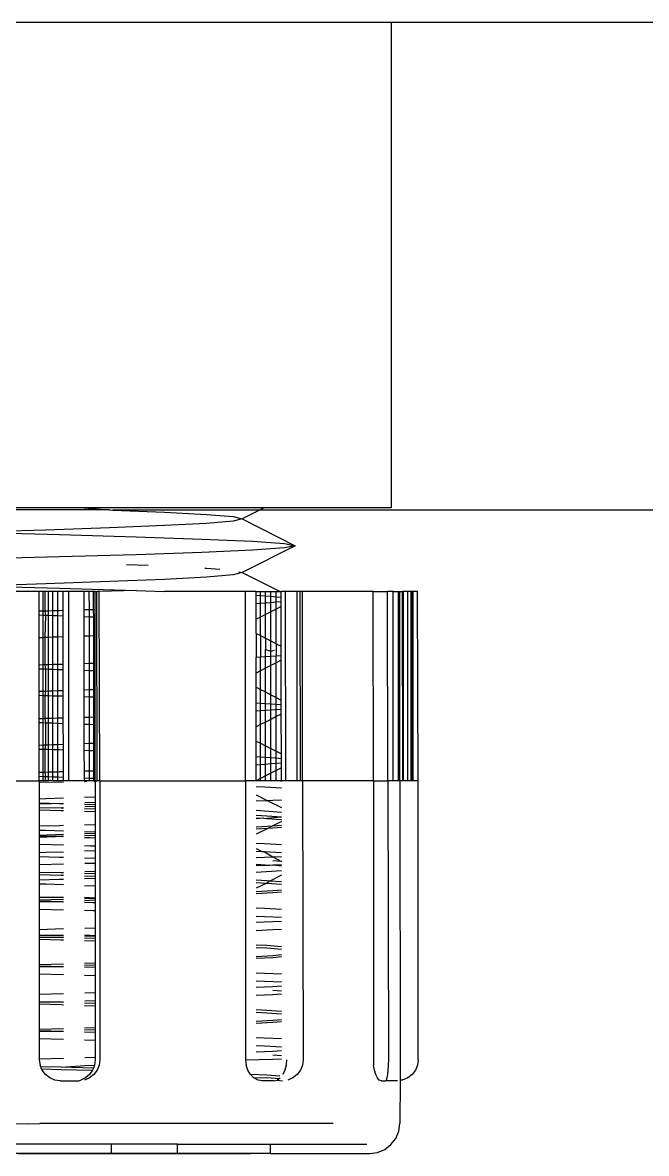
# Model space of a CAD drawing. Header units: metres. Extents: x -175 to 101, y -7 to 93.
# Drawn here: x 2.85249 to 2.87341, y 2.03823 to 2.07616 of the extents above; entities that cross this region are included whole.
import ezdxf

# ---------------------------------------------------------------- set-up
doc = ezdxf.new("R2010")
doc.units = ezdxf.units.M

msp = doc.modelspace()

# ---------------------------------------------------------------- linework, layer by layer
for p, q in [((2.864853, 2.076165), (2.837071, 2.076165)), ((2.864853, 2.076165), (2.864853, 2.059893)), ((2.9518, 2.076165), (2.864853, 2.076165)), ((2.855407, 2.059819), (2.845628, 2.059819)), ((2.854557, 2.059893), (2.847367, 2.059893)), ((2.854557, 2.059893), (2.855407, 2.059819)), ((2.86059, 2.059893), (2.854557, 2.059893)), ((2.855407, 2.059819), (2.855519, 2.059815)), ((2.855519, 2.059815), (2.857248, 2.059744)), ((2.860436, 2.059815), (2.855519, 2.059815)), ((2.857248, 2.059744), (2.858661, 2.059669)), ((2.858661, 2.059669), (2.859549, 2.059594)), ((2.860436, 2.059815), (2.859852, 2.059519)), ((2.86059, 2.059893), (2.860436, 2.059815)), ((2.956564, 2.059815), (2.860436, 2.059815)), ((2.864853, 2.059893), (2.86059, 2.059893)), ((2.857248, 2.059293), (2.855407, 2.059218)), ((2.858661, 2.059368), (2.857248, 2.059293)), ((2.859549, 2.059444), (2.858661, 2.059368)), ((2.859549, 2.059594), (2.859852, 2.059519)), ((2.859852, 2.059519), (2.859549, 2.059444)), ((2.859852, 2.059519), (2.86163, 2.058617)), ((2.853263, 2.059143), (2.850962, 2.059068)), ((2.850962, 2.059068), (2.853723, 2.058993)), ((2.855407, 2.059218), (2.853263, 2.059143)), ((2.853723, 2.058993), (2.856296, 2.058918)), ((2.856296, 2.058918), (2.858505, 2.058842)), ((2.858505, 2.058842), (2.860201, 2.058767)), ((2.86163, 2.058617), (2.859852, 2.057715)), ((2.860201, 2.058767), (2.861267, 2.058692)), ((2.861267, 2.058542), (2.860201, 2.058467)), ((2.861267, 2.058692), (2.86163, 2.058617)), ((2.86163, 2.058617), (2.861267, 2.058542)), ((2.853723, 2.058241), (2.850962, 2.058166)), ((2.856296, 2.058316), (2.853723, 2.058241)), ((2.858505, 2.058392), (2.856296, 2.058316)), ((2.860201, 2.058467), (2.858505, 2.058392)), ((2.855977, 2.057993), (2.856703, 2.057963)), ((2.858604, 2.057869), (2.858661, 2.057866)), ((2.858661, 2.057866), (2.859109, 2.057828)), ((2.859852, 2.057715), (2.859549, 2.05764)), ((2.859743, 2.057742), (2.859852, 2.057715)), ((2.859852, 2.057715), (2.861127, 2.057082)), ((2.853263, 2.05734), (2.850962, 2.057264)), ((2.855407, 2.057415), (2.853263, 2.05734)), ((2.857248, 2.05749), (2.855407, 2.057415)), ((2.858661, 2.057565), (2.857248, 2.05749)), ((2.859549, 2.05764), (2.858661, 2.057565)), ((2.853049, 2.057083), (2.847228, 2.057083)), ((2.850962, 2.057264), (2.853723, 2.057189)), ((2.853179, 2.057083), (2.853049, 2.057083)), ((2.853049, 2.05642), (2.853049, 2.057083)), ((2.853248, 2.057083), (2.853179, 2.057083)), ((2.853179, 2.056423), (2.853179, 2.057083)), ((2.85336, 2.057083), (2.853248, 2.057083)), ((2.853249, 2.056425), (2.853248, 2.057083)), ((2.853433, 2.057082), (2.85336, 2.057083)), ((2.85336, 2.056428), (2.85336, 2.057083)), ((2.853505, 2.057083), (2.853433, 2.057082)), ((2.853674, 2.057083), (2.853505, 2.057083)), ((2.853505, 2.056432), (2.853505, 2.057083)), ((2.853855, 2.057083), (2.853674, 2.057083)), ((2.853674, 2.056437), (2.853674, 2.057083)), ((2.853723, 2.057189), (2.856296, 2.057114)), ((2.854036, 2.057083), (2.853855, 2.057083)), ((2.853855, 2.056442), (2.853855, 2.057083)), ((2.854559, 2.057083), (2.854036, 2.057083)), ((2.854037, 2.050735), (2.854036, 2.057083)), ((2.854727, 2.057083), (2.854559, 2.057083)), ((2.854559, 2.056462), (2.854559, 2.057083)), ((2.854872, 2.057083), (2.854727, 2.057083)), ((2.854728, 2.056467), (2.854727, 2.057083)), ((2.854924, 2.057083), (2.854872, 2.057083)), ((2.854872, 2.056471), (2.854872, 2.057083)), ((2.854924, 2.057083), (2.854984, 2.057083)), ((2.854924, 2.056473), (2.854924, 2.057083)), ((2.855054, 2.057083), (2.854984, 2.057083)), ((2.854985, 2.050735), (2.854984, 2.057083)), ((2.856296, 2.057114), (2.855054, 2.057083)), ((2.855078, 2.050735), (2.855054, 2.057083)), ((2.856296, 2.057114), (2.857245, 2.057082)), ((2.859966, 2.057083), (2.857245, 2.057082)), ((2.860319, 2.057082), (2.859966, 2.057083)), ((2.859968, 2.050735), (2.859966, 2.057083)), ((2.860319, 2.057082), (2.860464, 2.057083)), ((2.860319, 2.056956), (2.860319, 2.057082)), ((2.860319, 2.056956), (2.860464, 2.056945)), ((2.860319, 2.056672), (2.860319, 2.056956)), ((2.860464, 2.057083), (2.860633, 2.057083)), ((2.860464, 2.056945), (2.860464, 2.057083)), ((2.860633, 2.057083), (2.860745, 2.057082)), ((2.860633, 2.056933), (2.860633, 2.057083)), ((2.860745, 2.057082), (2.860814, 2.057083)), ((2.860814, 2.057083), (2.860995, 2.057083)), ((2.860814, 2.056921), (2.860814, 2.057083)), ((2.860995, 2.057083), (2.8611, 2.057082)), ((2.860995, 2.056908), (2.860995, 2.057083)), ((2.8611, 2.057082), (2.861127, 2.057082)), ((2.861127, 2.057082), (2.861164, 2.057082)), ((2.861127, 2.057082), (2.861164, 2.05705)), ((2.861309, 2.057083), (2.861164, 2.057082)), ((2.861164, 2.05705), (2.861164, 2.057082)), ((2.861164, 2.056896), (2.861164, 2.05705)), ((2.861312, 2.050735), (2.861309, 2.057083)), ((2.861692, 2.057083), (2.861309, 2.057083)), ((2.861803, 2.057083), (2.861692, 2.057083)), ((2.861695, 2.050735), (2.861692, 2.057083)), ((2.861873, 2.057083), (2.861803, 2.057083)), ((2.861806, 2.050735), (2.861803, 2.057083)), ((2.861876, 2.050735), (2.861873, 2.057083)), ((2.863129, 2.057082), (2.861873, 2.057083)), ((2.864249, 2.057083), (2.863129, 2.057082)), ((2.864253, 2.050735), (2.864249, 2.057083)), ((2.864249, 2.057083), (2.864369, 2.057082)), ((2.864369, 2.057082), (2.864627, 2.057082)), ((2.864627, 2.057082), (2.864732, 2.057083)), ((2.864736, 2.050735), (2.864732, 2.057083)), ((2.864913, 2.057083), (2.864732, 2.057083)), ((2.864913, 2.057083), (2.865094, 2.057083)), ((2.864917, 2.050735), (2.864913, 2.057083)), ((2.865098, 2.050735), (2.865094, 2.057083)), ((2.865094, 2.057083), (2.865138, 2.057082)), ((2.865138, 2.057082), (2.865234, 2.057083)), ((2.865138, 2.050735), (2.865138, 2.057082)), ((2.865238, 2.050735), (2.865234, 2.057083)), ((2.865263, 2.057083), (2.865234, 2.057083)), ((2.865408, 2.057083), (2.865263, 2.057083)), ((2.865267, 2.050735), (2.865263, 2.057083)), ((2.865519, 2.057083), (2.865408, 2.057083)), ((2.865412, 2.050735), (2.865408, 2.057083)), ((2.865548, 2.057083), (2.865519, 2.057083)), ((2.865589, 2.057083), (2.865519, 2.057083)), ((2.865523, 2.050735), (2.865519, 2.057083)), ((2.865589, 2.057083), (2.865548, 2.057083)), ((2.865552, 2.050735), (2.865548, 2.057083)), ((2.865729, 2.057083), (2.865589, 2.057083)), ((2.865593, 2.050735), (2.865589, 2.057083)), ((2.865757, 2.050735), (2.865729, 2.057083)), ((2.860464, 2.056682), (2.860319, 2.056672)), ((2.86032, 2.056149), (2.860319, 2.056672)), ((2.860464, 2.056682), (2.860464, 2.056945)), ((2.860464, 2.056945), (2.860633, 2.056933)), ((2.860633, 2.056694), (2.860464, 2.056682)), ((2.860465, 2.056223), (2.860464, 2.056682)), ((2.860633, 2.056694), (2.860633, 2.056933)), ((2.860633, 2.056933), (2.860814, 2.056921)), ((2.860814, 2.056707), (2.860633, 2.056694)), ((2.860633, 2.056308), (2.860633, 2.056694)), ((2.860814, 2.056707), (2.860814, 2.056921)), ((2.860814, 2.056921), (2.860995, 2.056908)), ((2.860995, 2.056719), (2.860814, 2.056707)), ((2.860814, 2.0564), (2.860814, 2.056707)), ((2.860995, 2.056719), (2.860995, 2.056908)), ((2.860995, 2.056908), (2.861164, 2.056896)), ((2.861164, 2.056731), (2.860995, 2.056719)), ((2.860996, 2.056492), (2.860995, 2.056719)), ((2.861164, 2.056577), (2.860996, 2.056492)), ((2.861164, 2.056731), (2.861164, 2.056896)), ((2.861164, 2.056577), (2.861164, 2.056731)), ((2.861165, 2.055246), (2.861164, 2.056577)), ((2.853179, 2.056423), (2.853049, 2.05642)), ((2.853049, 2.056295), (2.853049, 2.05642)), ((2.853049, 2.055529), (2.853049, 2.056295)), ((2.853049, 2.056295), (2.853179, 2.05629)), ((2.853249, 2.056425), (2.853179, 2.056423)), ((2.853179, 2.05629), (2.853179, 2.056423)), ((2.853179, 2.055533), (2.853179, 2.05629)), ((2.853179, 2.05629), (2.853263, 2.056288)), ((2.85336, 2.056428), (2.853249, 2.056425)), ((2.853263, 2.056288), (2.853249, 2.056425)), ((2.853249, 2.055536), (2.853263, 2.056288)), ((2.853263, 2.056288), (2.85336, 2.056284)), ((2.853505, 2.056432), (2.85336, 2.056428)), ((2.85336, 2.056284), (2.85336, 2.056428)), ((2.85336, 2.05554), (2.85336, 2.056284)), ((2.85336, 2.056284), (2.853505, 2.056279)), ((2.853674, 2.056437), (2.853505, 2.056432)), ((2.853505, 2.056279), (2.853505, 2.056432)), ((2.853505, 2.055545), (2.853505, 2.056279)), ((2.853505, 2.056279), (2.853674, 2.056273)), ((2.853723, 2.056438), (2.853674, 2.056437)), ((2.853674, 2.056273), (2.853674, 2.056437)), ((2.853674, 2.055551), (2.853674, 2.056273)), ((2.853674, 2.056273), (2.853855, 2.056267)), ((2.853855, 2.056442), (2.853723, 2.056438)), ((2.853855, 2.056267), (2.853855, 2.056442)), ((2.853855, 2.055557), (2.853855, 2.056267)), ((2.854728, 2.056467), (2.854559, 2.056462)), ((2.854559, 2.056242), (2.854559, 2.056462)), ((2.854559, 2.055582), (2.854559, 2.056242)), ((2.854559, 2.056242), (2.854728, 2.056236)), ((2.854872, 2.056471), (2.854728, 2.056467)), ((2.854728, 2.056236), (2.854728, 2.056467)), ((2.854728, 2.055588), (2.854728, 2.056236)), ((2.854728, 2.056236), (2.854873, 2.056231)), ((2.854924, 2.056473), (2.854872, 2.056471)), ((2.854873, 2.056231), (2.854872, 2.056471)), ((2.854873, 2.055593), (2.854873, 2.056231)), ((2.854873, 2.056231), (2.854924, 2.056229)), ((2.854924, 2.056229), (2.854924, 2.056473)), ((2.854924, 2.055594), (2.854924, 2.056229)), ((2.860465, 2.056223), (2.86032, 2.056149)), ((2.860633, 2.056308), (2.860465, 2.056223)), ((2.860465, 2.055601), (2.860465, 2.056223)), ((2.860814, 2.0564), (2.860633, 2.056308)), ((2.860634, 2.055516), (2.860633, 2.056308)), ((2.860996, 2.056492), (2.860814, 2.0564)), ((2.860815, 2.055424), (2.860814, 2.0564)), ((2.860996, 2.055332), (2.860996, 2.056492)), ((2.86032, 2.055675), (2.86032, 2.056149)), ((2.853179, 2.055533), (2.853049, 2.055529)), ((2.85305, 2.054616), (2.853049, 2.055529)), ((2.853249, 2.055536), (2.853179, 2.055533)), ((2.853179, 2.05462), (2.853179, 2.055533)), ((2.85336, 2.05554), (2.853249, 2.055536)), ((2.853249, 2.054622), (2.853249, 2.055536)), ((2.853505, 2.055545), (2.85336, 2.05554)), ((2.85336, 2.054625), (2.85336, 2.05554)), ((2.853674, 2.055551), (2.853505, 2.055545)), ((2.853505, 2.054629), (2.853505, 2.055545)), ((2.853855, 2.055557), (2.853674, 2.055551)), ((2.853674, 2.054633), (2.853674, 2.055551)), ((2.853855, 2.054638), (2.853855, 2.055557)), ((2.854728, 2.055588), (2.854559, 2.055582)), ((2.854559, 2.054659), (2.854559, 2.055582)), ((2.854873, 2.055593), (2.854728, 2.055588)), ((2.854728, 2.054664), (2.854728, 2.055588)), ((2.854924, 2.055594), (2.854873, 2.055593)), ((2.854873, 2.054668), (2.854873, 2.055593)), ((2.854925, 2.05467), (2.854924, 2.055594)), ((2.86032, 2.055675), (2.860465, 2.055601)), ((2.86032, 2.055675), (2.86032, 2.054868)), ((2.860465, 2.055601), (2.860634, 2.055516)), ((2.860465, 2.055601), (2.860465, 2.054879)), ((2.860634, 2.055516), (2.860815, 2.055424)), ((2.860634, 2.055516), (2.860634, 2.055136)), ((2.860634, 2.055136), (2.860815, 2.055078)), ((2.860634, 2.05489), (2.860634, 2.055136)), ((2.860815, 2.055424), (2.860996, 2.055332)), ((2.860815, 2.055078), (2.860815, 2.055424)), ((2.860815, 2.055078), (2.860936, 2.055109)), ((2.860815, 2.054903), (2.860815, 2.055078)), ((2.860996, 2.055332), (2.861165, 2.055246)), ((2.860996, 2.055332), (2.860996, 2.054916)), ((2.861165, 2.054928), (2.861165, 2.055246)), ((2.860465, 2.054879), (2.86032, 2.054868)), ((2.86032, 2.054346), (2.86032, 2.054868)), ((2.860634, 2.05489), (2.860465, 2.054879)), ((2.860465, 2.05442), (2.860465, 2.054879)), ((2.860815, 2.054903), (2.860634, 2.05489)), ((2.860634, 2.054505), (2.860634, 2.05489)), ((2.860996, 2.054916), (2.860815, 2.054903)), ((2.860815, 2.054597), (2.860815, 2.054903)), ((2.860996, 2.054689), (2.860815, 2.054597)), ((2.861165, 2.054928), (2.860996, 2.054916)), ((2.860996, 2.054689), (2.860996, 2.054916)), ((2.861165, 2.054774), (2.860996, 2.054689)), ((2.860997, 2.053528), (2.860996, 2.054689)), ((2.861165, 2.054774), (2.861165, 2.054928)), ((2.861166, 2.053442), (2.861165, 2.054774)), ((2.853179, 2.05462), (2.85305, 2.054616)), ((2.85305, 2.054491), (2.85305, 2.054616)), ((2.85305, 2.054491), (2.853179, 2.054487)), ((2.85305, 2.053726), (2.85305, 2.054491)), ((2.853249, 2.054622), (2.853179, 2.05462)), ((2.853179, 2.054487), (2.853179, 2.05462)), ((2.853179, 2.054487), (2.853263, 2.054484)), ((2.853179, 2.05373), (2.853179, 2.054487)), ((2.85336, 2.054625), (2.853249, 2.054622)), ((2.853263, 2.054484), (2.853249, 2.054622)), ((2.853263, 2.054484), (2.85336, 2.054481)), ((2.853263, 2.053733), (2.853263, 2.054484)), ((2.853505, 2.054629), (2.85336, 2.054625)), ((2.85336, 2.054481), (2.85336, 2.054625)), ((2.85336, 2.054481), (2.853505, 2.054476)), ((2.85336, 2.053736), (2.85336, 2.054481)), ((2.853674, 2.054633), (2.853505, 2.054629)), ((2.853505, 2.054476), (2.853505, 2.054629)), ((2.853505, 2.054476), (2.853674, 2.05447)), ((2.853505, 2.053741), (2.853505, 2.054476)), ((2.853723, 2.054635), (2.853674, 2.054633)), ((2.853674, 2.05447), (2.853674, 2.054633)), ((2.853674, 2.05447), (2.853855, 2.054463)), ((2.853674, 2.053747), (2.853674, 2.05447)), ((2.853855, 2.054638), (2.853723, 2.054635)), ((2.853855, 2.054463), (2.853855, 2.054638)), ((2.853855, 2.053754), (2.853855, 2.054463)), ((2.854728, 2.054664), (2.854559, 2.054659)), ((2.854559, 2.054439), (2.854559, 2.054659)), ((2.854559, 2.054439), (2.854728, 2.054433)), ((2.854559, 2.053778), (2.854559, 2.054439)), ((2.854873, 2.054668), (2.854728, 2.054664)), ((2.854728, 2.054433), (2.854728, 2.054664)), ((2.854728, 2.054433), (2.854873, 2.054428)), ((2.854728, 2.053784), (2.854728, 2.054433)), ((2.854925, 2.05467), (2.854873, 2.054668)), ((2.854873, 2.054428), (2.854873, 2.054668)), ((2.854873, 2.054428), (2.854925, 2.054426)), ((2.854873, 2.053789), (2.854873, 2.054428)), ((2.854925, 2.054426), (2.854925, 2.05467)), ((2.854925, 2.053791), (2.854925, 2.054426)), ((2.860465, 2.05442), (2.86032, 2.054346)), ((2.860321, 2.053871), (2.86032, 2.054346)), ((2.860634, 2.054505), (2.860465, 2.05442)), ((2.860466, 2.053797), (2.860465, 2.05442)), ((2.860815, 2.054597), (2.860634, 2.054505)), ((2.860634, 2.053712), (2.860634, 2.054505)), ((2.860816, 2.05362), (2.860815, 2.054597)), ((2.853179, 2.05373), (2.85305, 2.053726)), ((2.85305, 2.053601), (2.85305, 2.053726)), ((2.85305, 2.053601), (2.853179, 2.053597)), ((2.85305, 2.052813), (2.85305, 2.053601)), ((2.853263, 2.053733), (2.853179, 2.05373)), ((2.853179, 2.053597), (2.853179, 2.05373)), ((2.853179, 2.052816), (2.853179, 2.053597)), ((2.853179, 2.053597), (2.853249, 2.053595)), ((2.853249, 2.053595), (2.853263, 2.053733)), ((2.853249, 2.053595), (2.85336, 2.053592)), ((2.853249, 2.052818), (2.853249, 2.053595)), ((2.85336, 2.053736), (2.853263, 2.053733)), ((2.853505, 2.053741), (2.85336, 2.053736)), ((2.85336, 2.053592), (2.85336, 2.053736)), ((2.85336, 2.052821), (2.85336, 2.053592)), ((2.85336, 2.053592), (2.853505, 2.053588)), ((2.853674, 2.053747), (2.853505, 2.053741)), ((2.853505, 2.053588), (2.853505, 2.053741)), ((2.853505, 2.052825), (2.853505, 2.053588)), ((2.853505, 2.053588), (2.853674, 2.053584)), ((2.853855, 2.053754), (2.853674, 2.053747)), ((2.853674, 2.053584), (2.853674, 2.053747)), ((2.853674, 2.05283), (2.853674, 2.053584)), ((2.853674, 2.053584), (2.853723, 2.053583)), ((2.853723, 2.053583), (2.853855, 2.053579)), ((2.853855, 2.053579), (2.853855, 2.053754)), ((2.853855, 2.052835), (2.853855, 2.053579)), ((2.854728, 2.053784), (2.854559, 2.053778)), ((2.854559, 2.053558), (2.854559, 2.053778)), ((2.854559, 2.053558), (2.854728, 2.053553)), ((2.854559, 2.052856), (2.854559, 2.053558)), ((2.854873, 2.053789), (2.854728, 2.053784)), ((2.854728, 2.053553), (2.854728, 2.053784)), ((2.854728, 2.053553), (2.854873, 2.053549)), ((2.854728, 2.05286), (2.854728, 2.053553)), ((2.854925, 2.053791), (2.854873, 2.053789)), ((2.854873, 2.053549), (2.854873, 2.053789)), ((2.854873, 2.053549), (2.854925, 2.053547)), ((2.854873, 2.052865), (2.854873, 2.053549)), ((2.854925, 2.053547), (2.854925, 2.053791)), ((2.854925, 2.052866), (2.854925, 2.053547)), ((2.860321, 2.053871), (2.860466, 2.053797)), ((2.860321, 2.053349), (2.860321, 2.053871)), ((2.860466, 2.053797), (2.860634, 2.053712)), ((2.860466, 2.053338), (2.860466, 2.053797)), ((2.860634, 2.053712), (2.860816, 2.05362)), ((2.860635, 2.053327), (2.860634, 2.053712)), ((2.860816, 2.05362), (2.860997, 2.053528)), ((2.860816, 2.053314), (2.860816, 2.05362)), ((2.860321, 2.053349), (2.860466, 2.053338)), ((2.860321, 2.053065), (2.860321, 2.053349)), ((2.860466, 2.053338), (2.860635, 2.053327)), ((2.860466, 2.053075), (2.860466, 2.053338)), ((2.860635, 2.053327), (2.860816, 2.053314)), ((2.860635, 2.053087), (2.860635, 2.053327)), ((2.860816, 2.053314), (2.860997, 2.053301)), ((2.860816, 2.0531), (2.860816, 2.053314)), ((2.860997, 2.053528), (2.861166, 2.053442)), ((2.860997, 2.053301), (2.860997, 2.053528)), ((2.860997, 2.053301), (2.861166, 2.053289)), ((2.860997, 2.053113), (2.860997, 2.053301)), ((2.861166, 2.053289), (2.861166, 2.053442)), ((2.861166, 2.053125), (2.861166, 2.053289)), ((2.853179, 2.052816), (2.85305, 2.052813)), ((2.85305, 2.052688), (2.85305, 2.052813)), ((2.853249, 2.052818), (2.853179, 2.052816)), ((2.853179, 2.052684), (2.853179, 2.052816)), ((2.85336, 2.052821), (2.853249, 2.052818)), ((2.853263, 2.052681), (2.853249, 2.052818)), ((2.853505, 2.052825), (2.85336, 2.052821)), ((2.85336, 2.052677), (2.85336, 2.052821)), ((2.853674, 2.05283), (2.853505, 2.052825)), ((2.853505, 2.052672), (2.853505, 2.052825)), ((2.853723, 2.052831), (2.853674, 2.05283)), ((2.853674, 2.052666), (2.853674, 2.05283)), ((2.853855, 2.052835), (2.853723, 2.052831)), ((2.853855, 2.05266), (2.853855, 2.052835)), ((2.854728, 2.05286), (2.854559, 2.052856)), ((2.854559, 2.052635), (2.854559, 2.052856)), ((2.854873, 2.052865), (2.854728, 2.05286)), ((2.854728, 2.052629), (2.854728, 2.05286)), ((2.854925, 2.052866), (2.854873, 2.052865)), ((2.854873, 2.052624), (2.854873, 2.052865)), ((2.854925, 2.052623), (2.854925, 2.052866)), ((2.860466, 2.053075), (2.860321, 2.053065)), ((2.860321, 2.052543), (2.860321, 2.053065)), ((2.860635, 2.053087), (2.860466, 2.053075)), ((2.860466, 2.052617), (2.860466, 2.053075)), ((2.860816, 2.0531), (2.860635, 2.053087)), ((2.860635, 2.052702), (2.860635, 2.053087)), ((2.860816, 2.052794), (2.860635, 2.052702)), ((2.860997, 2.053113), (2.860816, 2.0531)), ((2.860816, 2.052794), (2.860816, 2.0531)), ((2.860997, 2.052886), (2.860816, 2.052794)), ((2.860816, 2.051816), (2.860816, 2.052794)), ((2.861166, 2.053125), (2.860997, 2.053113)), ((2.860997, 2.052886), (2.860997, 2.053113)), ((2.861166, 2.052971), (2.860997, 2.052886)), ((2.860998, 2.051724), (2.860997, 2.052886)), ((2.861166, 2.052971), (2.861166, 2.053125)), ((2.861167, 2.051638), (2.861166, 2.052971)), ((2.85305, 2.052688), (2.853179, 2.052684)), ((2.85305, 2.051922), (2.85305, 2.052688)), ((2.853179, 2.052684), (2.853263, 2.052681)), ((2.853179, 2.051927), (2.853179, 2.052684)), ((2.853263, 2.052681), (2.85336, 2.052677)), ((2.853263, 2.051929), (2.853263, 2.052681)), ((2.85336, 2.052677), (2.853505, 2.052672)), ((2.853361, 2.051933), (2.85336, 2.052677)), ((2.853505, 2.052672), (2.853674, 2.052666)), ((2.853506, 2.051938), (2.853505, 2.052672)), ((2.853674, 2.052666), (2.853855, 2.05266)), ((2.853674, 2.051944), (2.853674, 2.052666)), ((2.853856, 2.05195), (2.853855, 2.05266)), ((2.854559, 2.052635), (2.854728, 2.052629)), ((2.854559, 2.051975), (2.854559, 2.052635)), ((2.854728, 2.051981), (2.854728, 2.052629)), ((2.854728, 2.052629), (2.854873, 2.052624)), ((2.854873, 2.051986), (2.854873, 2.052624)), ((2.854873, 2.052624), (2.854925, 2.052623)), ((2.854925, 2.051988), (2.854925, 2.052623)), ((2.860466, 2.052617), (2.860321, 2.052543)), ((2.860321, 2.052067), (2.860321, 2.052543)), ((2.860635, 2.052702), (2.860466, 2.052617)), ((2.860466, 2.051994), (2.860466, 2.052617)), ((2.860635, 2.051908), (2.860635, 2.052702)), ((2.860321, 2.052067), (2.860466, 2.051994)), ((2.860322, 2.051545), (2.860321, 2.052067)), ((2.853179, 2.051927), (2.85305, 2.051922)), ((2.85305, 2.051797), (2.85305, 2.051922)), ((2.85305, 2.051797), (2.853179, 2.051794)), ((2.85305, 2.051009), (2.85305, 2.051797)), ((2.853263, 2.051929), (2.853179, 2.051927)), ((2.853179, 2.051794), (2.853179, 2.051927)), ((2.853179, 2.051794), (2.853249, 2.051792)), ((2.85318, 2.051013), (2.853179, 2.051794)), ((2.853249, 2.051792), (2.853263, 2.051929)), ((2.853249, 2.051015), (2.853249, 2.051792)), ((2.853249, 2.051792), (2.853361, 2.051789)), ((2.853361, 2.051933), (2.853263, 2.051929)), ((2.853506, 2.051938), (2.853361, 2.051933)), ((2.853361, 2.051789), (2.853361, 2.051933)), ((2.853361, 2.051018), (2.853361, 2.051789)), ((2.853361, 2.051789), (2.853506, 2.051785)), ((2.853674, 2.051944), (2.853506, 2.051938)), ((2.853506, 2.051785), (2.853506, 2.051938)), ((2.853506, 2.051022), (2.853506, 2.051785)), ((2.853506, 2.051785), (2.853674, 2.05178)), ((2.853856, 2.05195), (2.853674, 2.051944)), ((2.853674, 2.05178), (2.853674, 2.051944)), ((2.853675, 2.051026), (2.853674, 2.05178)), ((2.853674, 2.05178), (2.853723, 2.051779)), ((2.853723, 2.051779), (2.853856, 2.051775)), ((2.853856, 2.051775), (2.853856, 2.05195)), ((2.853856, 2.051032), (2.853856, 2.051775)), ((2.854728, 2.051981), (2.854559, 2.051975)), ((2.854559, 2.051755), (2.854559, 2.051975)), ((2.854559, 2.051755), (2.854728, 2.05175)), ((2.85456, 2.051052), (2.854559, 2.051755)), ((2.854873, 2.051986), (2.854728, 2.051981)), ((2.854728, 2.05175), (2.854728, 2.051981)), ((2.854728, 2.05175), (2.854873, 2.051746)), ((2.854728, 2.051057), (2.854728, 2.05175)), ((2.854925, 2.051988), (2.854873, 2.051986)), ((2.854873, 2.051746), (2.854873, 2.051986)), ((2.854873, 2.051746), (2.854925, 2.051744)), ((2.854873, 2.051061), (2.854873, 2.051746)), ((2.854925, 2.051744), (2.854925, 2.051988)), ((2.854925, 2.051063), (2.854925, 2.051744)), ((2.860467, 2.051535), (2.860466, 2.051994)), ((2.860466, 2.051994), (2.860635, 2.051908)), ((2.860635, 2.051523), (2.860635, 2.051908)), ((2.860635, 2.051908), (2.860816, 2.051816)), ((2.860817, 2.05151), (2.860816, 2.051816)), ((2.860816, 2.051816), (2.860998, 2.051724)), ((2.860998, 2.051498), (2.860998, 2.051724)), ((2.860998, 2.051724), (2.861167, 2.051638)), ((2.860322, 2.051545), (2.860467, 2.051535)), ((2.860322, 2.051262), (2.860322, 2.051545)), ((2.860467, 2.051272), (2.860322, 2.051262)), ((2.860467, 2.051535), (2.860635, 2.051523)), ((2.860467, 2.051272), (2.860467, 2.051535)), ((2.860636, 2.051284), (2.860467, 2.051272)), ((2.860467, 2.050809), (2.860467, 2.051272)), ((2.860635, 2.051523), (2.860817, 2.05151)), ((2.860636, 2.051284), (2.860635, 2.051523)), ((2.860817, 2.051297), (2.860636, 2.051284)), ((2.860636, 2.050896), (2.860636, 2.051284)), ((2.860817, 2.051297), (2.860817, 2.05151)), ((2.860817, 2.05151), (2.860998, 2.051498)), ((2.860998, 2.051309), (2.860817, 2.051297)), ((2.860817, 2.050989), (2.860817, 2.051297)), ((2.860998, 2.051309), (2.860998, 2.051498)), ((2.860998, 2.051498), (2.861167, 2.051486)), ((2.861167, 2.051321), (2.860998, 2.051309)), ((2.860998, 2.051082), (2.860998, 2.051309)), ((2.861167, 2.051486), (2.861167, 2.051638)), ((2.861167, 2.051321), (2.861167, 2.051486)), ((2.861167, 2.051169), (2.861167, 2.051321)), ((2.85318, 2.051013), (2.85305, 2.051009)), ((2.85305, 2.050884), (2.85305, 2.051009)), ((2.853249, 2.051015), (2.85318, 2.051013)), ((2.85318, 2.05088), (2.85318, 2.051013)), ((2.853361, 2.051018), (2.853249, 2.051015)), ((2.853263, 2.050877), (2.853249, 2.051015)), ((2.853506, 2.051022), (2.853361, 2.051018)), ((2.853361, 2.050874), (2.853361, 2.051018)), ((2.853675, 2.051026), (2.853506, 2.051022)), ((2.853506, 2.050869), (2.853506, 2.051022)), ((2.853723, 2.051028), (2.853675, 2.051026)), ((2.853675, 2.050863), (2.853675, 2.051026)), ((2.853856, 2.051032), (2.853723, 2.051028)), ((2.853856, 2.050857), (2.853856, 2.051032)), ((2.854728, 2.051057), (2.85456, 2.051052)), ((2.85456, 2.050832), (2.85456, 2.051052)), ((2.854873, 2.051061), (2.854728, 2.051057)), ((2.854728, 2.050826), (2.854728, 2.051057)), ((2.854925, 2.051063), (2.854873, 2.051061)), ((2.854873, 2.050821), (2.854873, 2.051061)), ((2.854925, 2.050819), (2.854925, 2.051063)), ((2.860322, 2.050735), (2.860322, 2.051262)), ((2.860636, 2.050896), (2.860467, 2.050809)), ((2.860817, 2.050989), (2.860636, 2.050896)), ((2.860636, 2.050735), (2.860636, 2.050896)), ((2.860998, 2.051082), (2.860817, 2.050989)), ((2.860817, 2.050735), (2.860817, 2.050989)), ((2.861167, 2.051169), (2.860998, 2.051082)), ((2.860998, 2.050735), (2.860998, 2.051082)), ((2.861167, 2.050735), (2.861167, 2.051169)), ((2.847227, 2.050735), (2.85305, 2.050735)), ((2.85305, 2.050884), (2.85318, 2.05088)), ((2.85305, 2.050735), (2.85305, 2.050884)), ((2.85318, 2.050735), (2.85305, 2.050735)), ((2.85305, 2.050735), (2.85305, 2.05068)), ((2.853856, 2.050684), (2.85305, 2.05068)), ((2.85305, 2.05068), (2.85305, 2.050119)), ((2.85318, 2.05088), (2.853263, 2.050877)), ((2.85318, 2.050735), (2.85318, 2.05088)), ((2.85325, 2.050735), (2.85318, 2.050735)), ((2.85325, 2.050735), (2.853263, 2.050877)), ((2.853361, 2.050735), (2.85325, 2.050735)), ((2.853263, 2.050877), (2.853361, 2.050874)), ((2.853361, 2.050874), (2.853506, 2.050869)), ((2.853361, 2.050735), (2.853361, 2.050874)), ((2.853398, 2.050744), (2.853361, 2.050735)), ((2.853441, 2.050739), (2.853398, 2.050744)), ((2.853506, 2.050735), (2.853441, 2.050739)), ((2.853506, 2.050735), (2.853506, 2.050869)), ((2.853506, 2.050869), (2.853675, 2.050863)), ((2.853619, 2.050734), (2.853506, 2.050735)), ((2.853675, 2.050735), (2.853619, 2.050734)), ((2.853675, 2.050735), (2.853675, 2.050863)), ((2.853675, 2.050863), (2.853856, 2.050857)), ((2.853856, 2.050735), (2.853675, 2.050735)), ((2.853856, 2.050735), (2.853856, 2.050857)), ((2.854037, 2.050735), (2.853856, 2.050735)), ((2.85456, 2.050735), (2.854037, 2.050735)), ((2.85456, 2.050832), (2.854728, 2.050826)), ((2.85456, 2.050735), (2.85456, 2.050832)), ((2.85467, 2.050726), (2.85456, 2.050735)), ((2.85467, 2.050726), (2.85456, 2.050688)), ((2.854728, 2.050735), (2.85467, 2.050726)), ((2.854728, 2.050826), (2.854873, 2.050821)), ((2.854728, 2.050735), (2.854728, 2.050826)), ((2.854873, 2.050735), (2.854728, 2.050735)), ((2.854873, 2.050821), (2.854925, 2.050819)), ((2.854873, 2.050735), (2.854873, 2.050821)), ((2.854873, 2.050735), (2.854925, 2.050735)), ((2.854925, 2.05069), (2.854873, 2.050735)), ((2.854925, 2.050735), (2.854925, 2.050819)), ((2.854925, 2.050735), (2.854985, 2.050735)), ((2.854925, 2.050735), (2.854925, 2.05069)), ((2.854925, 2.05069), (2.854925, 2.050184)), ((2.855078, 2.050735), (2.854985, 2.050735)), ((2.855078, 2.050735), (2.855078, 2.041372)), ((2.855078, 2.050735), (2.859968, 2.050735)), ((2.859968, 2.050735), (2.859968, 2.041372)), ((2.860322, 2.050735), (2.859968, 2.050735)), ((2.860467, 2.050809), (2.860322, 2.050735)), ((2.860467, 2.050735), (2.860322, 2.050735)), ((2.860597, 2.050517), (2.860322, 2.050529)), ((2.860467, 2.050735), (2.860467, 2.050809)), ((2.860636, 2.050735), (2.860467, 2.050735)), ((2.861167, 2.050489), (2.860597, 2.050517)), ((2.860817, 2.050735), (2.860636, 2.050735)), ((2.860998, 2.050735), (2.860817, 2.050735)), ((2.861139, 2.050732), (2.860998, 2.050735)), ((2.861139, 2.050732), (2.861167, 2.050735)), ((2.861312, 2.050735), (2.861167, 2.050735)), ((2.861695, 2.050735), (2.861312, 2.050735)), ((2.861806, 2.050735), (2.861695, 2.050735)), ((2.861876, 2.050735), (2.861806, 2.050735)), ((2.861876, 2.050735), (2.8619, 2.041372)), ((2.864253, 2.050735), (2.861876, 2.050735)), ((2.864253, 2.050735), (2.864253, 2.041372)), ((2.864253, 2.050735), (2.864736, 2.050735)), ((2.864736, 2.050735), (2.864755, 2.041372)), ((2.864917, 2.050735), (2.864736, 2.050735)), ((2.865098, 2.050735), (2.864917, 2.050735)), ((2.865138, 2.050735), (2.865098, 2.050735)), ((2.865238, 2.050735), (2.865138, 2.050735)), ((2.865138, 2.050735), (2.865148, 2.040696)), ((2.865267, 2.050735), (2.865238, 2.050735)), ((2.865412, 2.050735), (2.865267, 2.050735)), ((2.865523, 2.050735), (2.865412, 2.050735)), ((2.865552, 2.050735), (2.865523, 2.050735)), ((2.865593, 2.050735), (2.865523, 2.050735)), ((2.865593, 2.050735), (2.865552, 2.050735)), ((2.865757, 2.050735), (2.865593, 2.050735)), ((2.865757, 2.041372), (2.865757, 2.050735)), ((2.853856, 2.050147), (2.853263, 2.050126)), ((2.854925, 2.050184), (2.85456, 2.050171)), ((2.854925, 2.050184), (2.854925, 2.049941)), ((2.860322, 2.050263), (2.860694, 2.050075)), ((2.853263, 2.050126), (2.85305, 2.050119)), ((2.85305, 2.050119), (2.85305, 2.049994)), ((2.85305, 2.049994), (2.853723, 2.049976)), ((2.85305, 2.049994), (2.85305, 2.049823)), ((2.85305, 2.049958), (2.853856, 2.049981)), ((2.853784, 2.049818), (2.85305, 2.049823)), ((2.85305, 2.049823), (2.85305, 2.049763)), ((2.85305, 2.049763), (2.853784, 2.04974)), ((2.85305, 2.049763), (2.85305, 2.049206)), ((2.853723, 2.049976), (2.853856, 2.049972)), ((2.853784, 2.049818), (2.853856, 2.049845)), ((2.853856, 2.049816), (2.853784, 2.049818)), ((2.85456, 2.049951), (2.854925, 2.049941)), ((2.854925, 2.049782), (2.85456, 2.049794)), ((2.854581, 2.050001), (2.854925, 2.050011)), ((2.854581, 2.049866), (2.854925, 2.049876)), ((2.854925, 2.049941), (2.854925, 2.049876)), ((2.854925, 2.049876), (2.854925, 2.049782)), ((2.854925, 2.049782), (2.854925, 2.049704)), ((2.860322, 2.050059), (2.860694, 2.050075)), ((2.860694, 2.050075), (2.860885, 2.050083)), ((2.860694, 2.050075), (2.861167, 2.049835)), ((2.860885, 2.050083), (2.861167, 2.050098)), ((2.853784, 2.04974), (2.853856, 2.049738)), ((2.85456, 2.049716), (2.854925, 2.049704)), ((2.854925, 2.049704), (2.854925, 2.049259)), ((2.860322, 2.049742), (2.861167, 2.049682)), ((2.860675, 2.049547), (2.860322, 2.049566)), ((2.860322, 2.049488), (2.86058, 2.049474)), ((2.86058, 2.049474), (2.860322, 2.049458)), ((2.86058, 2.049474), (2.860675, 2.049469)), ((2.861167, 2.04951), (2.860675, 2.049547)), ((2.861167, 2.04951), (2.860675, 2.049469)), ((2.860675, 2.049469), (2.861167, 2.049432)), ((2.853723, 2.049224), (2.85305, 2.049206)), ((2.85305, 2.049206), (2.85305, 2.049081)), ((2.85305, 2.049081), (2.853263, 2.049074)), ((2.85305, 2.049081), (2.85305, 2.048914)), ((2.853263, 2.049074), (2.853856, 2.049053)), ((2.853856, 2.049228), (2.853723, 2.049224)), ((2.854925, 2.049259), (2.85456, 2.049249)), ((2.85456, 2.049029), (2.854925, 2.049016)), ((2.854925, 2.049259), (2.854925, 2.049016)), ((2.854925, 2.049016), (2.854925, 2.048973)), ((2.860322, 2.049188), (2.860878, 2.049221)), ((2.86071, 2.049133), (2.860322, 2.04911)), ((2.86071, 2.049133), (2.860322, 2.048937)), ((2.860878, 2.049221), (2.86071, 2.049133)), ((2.860878, 2.049143), (2.86071, 2.049133)), ((2.861167, 2.049365), (2.860878, 2.049221)), ((2.860878, 2.049221), (2.861167, 2.049245)), ((2.861167, 2.049167), (2.860878, 2.049143)), ((2.85305, 2.048914), (2.853856, 2.048939)), ((2.85305, 2.048914), (2.85305, 2.048863)), ((2.853856, 2.048861), (2.85305, 2.048863)), ((2.85305, 2.048863), (2.85305, 2.048836)), ((2.853856, 2.048861), (2.85305, 2.048836)), ((2.85305, 2.048836), (2.85305, 2.048592)), ((2.854925, 2.048895), (2.85456, 2.048883)), ((2.854752, 2.048815), (2.85456, 2.048821)), ((2.854562, 2.048961), (2.854925, 2.048973)), ((2.854925, 2.04881), (2.854752, 2.048815)), ((2.854925, 2.048973), (2.854925, 2.048895)), ((2.854925, 2.048895), (2.854925, 2.04881)), ((2.854925, 2.04881), (2.854925, 2.048539)), ((2.860597, 2.048616), (2.860322, 2.048628)), ((2.861167, 2.048588), (2.860597, 2.048616)), ((2.853856, 2.04857), (2.85305, 2.048592)), ((2.85305, 2.048592), (2.85305, 2.048316)), ((2.853263, 2.048323), (2.85305, 2.048316)), ((2.85305, 2.048316), (2.85305, 2.048191)), ((2.853856, 2.048343), (2.853263, 2.048323)), ((2.854764, 2.048544), (2.85456, 2.04855)), ((2.854925, 2.048381), (2.85456, 2.048368)), ((2.854925, 2.048539), (2.854764, 2.048544)), ((2.854925, 2.048539), (2.854925, 2.048381)), ((2.854925, 2.048381), (2.854925, 2.048137)), ((2.860322, 2.04846), (2.86054, 2.048348)), ((2.86054, 2.048348), (2.860322, 2.048357)), ((2.860597, 2.048345), (2.86054, 2.048348)), ((2.861167, 2.048317), (2.860597, 2.048345)), ((2.860597, 2.048345), (2.860885, 2.048182)), ((2.85305, 2.048191), (2.853723, 2.048172)), ((2.85305, 2.048191), (2.85305, 2.047922)), ((2.85305, 2.047922), (2.853856, 2.047945)), ((2.85305, 2.047922), (2.85305, 2.047651)), ((2.853723, 2.048172), (2.853856, 2.048168)), ((2.85456, 2.048148), (2.854925, 2.048137)), ((2.854581, 2.047965), (2.854925, 2.047975)), ((2.854925, 2.048137), (2.854925, 2.047975)), ((2.854925, 2.047975), (2.854925, 2.047704)), ((2.860322, 2.048158), (2.860885, 2.048182)), ((2.860322, 2.047938), (2.860776, 2.047906)), ((2.860322, 2.047887), (2.860776, 2.047906)), ((2.860776, 2.047906), (2.860885, 2.047911)), ((2.860885, 2.048182), (2.861167, 2.048197)), ((2.860885, 2.048182), (2.861167, 2.048024)), ((2.861167, 2.048024), (2.860885, 2.048046)), ((2.860885, 2.047911), (2.861167, 2.047926)), ((2.860885, 2.047911), (2.861167, 2.047879)), ((2.853784, 2.047646), (2.85305, 2.047651)), ((2.85305, 2.047651), (2.85305, 2.047591)), ((2.85305, 2.047591), (2.853784, 2.047568)), ((2.85305, 2.047591), (2.85305, 2.047403)), ((2.853784, 2.047646), (2.853856, 2.047673)), ((2.853856, 2.047644), (2.853784, 2.047646)), ((2.853784, 2.047568), (2.853856, 2.047566)), ((2.854925, 2.04761), (2.85456, 2.047622)), ((2.85456, 2.047544), (2.854925, 2.047532)), ((2.854581, 2.047694), (2.854925, 2.047704)), ((2.854925, 2.047704), (2.854925, 2.04761)), ((2.854925, 2.04761), (2.854925, 2.047532)), ((2.854925, 2.047532), (2.854925, 2.047456)), ((2.861167, 2.047714), (2.860322, 2.047655)), ((2.861167, 2.047562), (2.860783, 2.047367)), ((2.853723, 2.047421), (2.85305, 2.047403)), ((2.85305, 2.047403), (2.85305, 2.047278)), ((2.85305, 2.047278), (2.853263, 2.047271)), ((2.85305, 2.047278), (2.85305, 2.046821)), ((2.853263, 2.047271), (2.853856, 2.04725)), ((2.853856, 2.047425), (2.853723, 2.047421)), ((2.854925, 2.047456), (2.85456, 2.047445)), ((2.85456, 2.047225), (2.854925, 2.047212)), ((2.854925, 2.047456), (2.854925, 2.047212)), ((2.854925, 2.047212), (2.854925, 2.046801)), ((2.860675, 2.047375), (2.860322, 2.047394)), ((2.860322, 2.047316), (2.860675, 2.047297)), ((2.860675, 2.047297), (2.860322, 2.047133)), ((2.860783, 2.047367), (2.860675, 2.047375)), ((2.860783, 2.047367), (2.860675, 2.047297)), ((2.860675, 2.047297), (2.861167, 2.04726)), ((2.861167, 2.047338), (2.860783, 2.047367)), ((2.85305, 2.046821), (2.85305, 2.046742)), ((2.853856, 2.046821), (2.85305, 2.046821)), ((2.85305, 2.046742), (2.853856, 2.046767)), ((2.85305, 2.046742), (2.85305, 2.046691)), ((2.854925, 2.046801), (2.85456, 2.046821)), ((2.854925, 2.046723), (2.85456, 2.046711)), ((2.854562, 2.046789), (2.854925, 2.046801)), ((2.854925, 2.046801), (2.854925, 2.046723)), ((2.854925, 2.046723), (2.854925, 2.046638)), ((2.860322, 2.047016), (2.860878, 2.047049)), ((2.860878, 2.046971), (2.860322, 2.046939)), ((2.860878, 2.047049), (2.861167, 2.047073)), ((2.861167, 2.046995), (2.860878, 2.046971)), ((2.853856, 2.046669), (2.85305, 2.046691)), ((2.85305, 2.046691), (2.85305, 2.046664)), ((2.853856, 2.046669), (2.85305, 2.046664)), ((2.85305, 2.046664), (2.85305, 2.04642)), ((2.853856, 2.046398), (2.85305, 2.04642)), ((2.85305, 2.04642), (2.85305, 2.04575)), ((2.854843, 2.04664), (2.85456, 2.046649)), ((2.854855, 2.046369), (2.85456, 2.046378)), ((2.854925, 2.046638), (2.854843, 2.04664)), ((2.854925, 2.046367), (2.854855, 2.046369)), ((2.854925, 2.046638), (2.854925, 2.046367)), ((2.854925, 2.046367), (2.854925, 2.045803)), ((2.860597, 2.046444), (2.860322, 2.046456)), ((2.861167, 2.046416), (2.860597, 2.046444)), ((2.860597, 2.046173), (2.860322, 2.046185)), ((2.860322, 2.045986), (2.860885, 2.04601)), ((2.861167, 2.046145), (2.860597, 2.046173)), ((2.860885, 2.04601), (2.861167, 2.046025)), ((2.85305, 2.04575), (2.853856, 2.045773)), ((2.85305, 2.04575), (2.85305, 2.045551)), ((2.854581, 2.045793), (2.854925, 2.045803)), ((2.854925, 2.045803), (2.854925, 2.045532)), ((2.860322, 2.045715), (2.860885, 2.045739)), ((2.860885, 2.045739), (2.861167, 2.045754)), ((2.85305, 2.045551), (2.85305, 2.045479)), ((2.85305, 2.045551), (2.853856, 2.045551)), ((2.853784, 2.045474), (2.85305, 2.045479)), ((2.85305, 2.045479), (2.85305, 2.045419)), ((2.85305, 2.045419), (2.853784, 2.045396)), ((2.85305, 2.045419), (2.85305, 2.04457)), ((2.853784, 2.045474), (2.853856, 2.045502)), ((2.853856, 2.045472), (2.853784, 2.045474)), ((2.853784, 2.045396), (2.853856, 2.045394)), ((2.854925, 2.045532), (2.85456, 2.045551)), ((2.854925, 2.045438), (2.85456, 2.04545)), ((2.85456, 2.045372), (2.854925, 2.04536)), ((2.854581, 2.045522), (2.854925, 2.045532)), ((2.854925, 2.045532), (2.854925, 2.045438)), ((2.854925, 2.045438), (2.854925, 2.04536)), ((2.854925, 2.04536), (2.854925, 2.044629)), ((2.860675, 2.045203), (2.860322, 2.045222)), ((2.861167, 2.045166), (2.860675, 2.045203)), ((2.860322, 2.045144), (2.860675, 2.045125)), ((2.860322, 2.044844), (2.860878, 2.044877)), ((2.860675, 2.045125), (2.861167, 2.045088)), ((2.860878, 2.044877), (2.861167, 2.044901)), ((2.861167, 2.044823), (2.860878, 2.044799)), ((2.85305, 2.04457), (2.853856, 2.044595)), ((2.85305, 2.04457), (2.85305, 2.044519)), ((2.853856, 2.044497), (2.85305, 2.044519)), ((2.85305, 2.044519), (2.85305, 2.044492)), ((2.853856, 2.044497), (2.85305, 2.044492)), ((2.85305, 2.044492), (2.85305, 2.044248)), ((2.854925, 2.044551), (2.85456, 2.044539)), ((2.854925, 2.044466), (2.85456, 2.044477)), ((2.854562, 2.044617), (2.854925, 2.044629)), ((2.854925, 2.044629), (2.854925, 2.044551)), ((2.854925, 2.044551), (2.854925, 2.044466)), ((2.854925, 2.044466), (2.854925, 2.044195)), ((2.860878, 2.044799), (2.860322, 2.044767)), ((2.853856, 2.044226), (2.85305, 2.044248)), ((2.85305, 2.044248), (2.85305, 2.043578)), ((2.854925, 2.044195), (2.85456, 2.044206)), ((2.854925, 2.044195), (2.854925, 2.043631)), ((2.860597, 2.044272), (2.860322, 2.044284)), ((2.861167, 2.044244), (2.860597, 2.044272)), ((2.860597, 2.044001), (2.860322, 2.044013)), ((2.860322, 2.043814), (2.860885, 2.043838)), ((2.861167, 2.043973), (2.860597, 2.044001)), ((2.860885, 2.043838), (2.861167, 2.043853)), ((2.861167, 2.04368), (2.860885, 2.043703)), ((2.85305, 2.043578), (2.853856, 2.043601)), ((2.85305, 2.043578), (2.85305, 2.043307)), ((2.853784, 2.043302), (2.85305, 2.043307)), ((2.85305, 2.043307), (2.85305, 2.043247)), ((2.853784, 2.043302), (2.853856, 2.04333)), ((2.853856, 2.0433), (2.853784, 2.043302)), ((2.854581, 2.043621), (2.854925, 2.043631)), ((2.854581, 2.04335), (2.854925, 2.04336)), ((2.854925, 2.043631), (2.854925, 2.04336)), ((2.854925, 2.04336), (2.854925, 2.043266)), ((2.860322, 2.043543), (2.860885, 2.043567)), ((2.860885, 2.043567), (2.861167, 2.043582)), ((2.85305, 2.043247), (2.853784, 2.043224)), ((2.85305, 2.043247), (2.85305, 2.042398)), ((2.853784, 2.043224), (2.853856, 2.043222)), ((2.854925, 2.043266), (2.85456, 2.043278)), ((2.85456, 2.0432), (2.854925, 2.043188)), ((2.854925, 2.043266), (2.854925, 2.043188)), ((2.854925, 2.043188), (2.854925, 2.042457)), ((2.860675, 2.043031), (2.860322, 2.04305)), ((2.860322, 2.042972), (2.860675, 2.042953)), ((2.861167, 2.042994), (2.860675, 2.043031)), ((2.860675, 2.042953), (2.861167, 2.042916)), ((2.860322, 2.042672), (2.860878, 2.042705)), ((2.860878, 2.042627), (2.860322, 2.042595)), ((2.860878, 2.042705), (2.861167, 2.042729)), ((2.861167, 2.042651), (2.860878, 2.042627)), ((2.85305, 2.042398), (2.853856, 2.042423)), ((2.85305, 2.042398), (2.85305, 2.042347)), ((2.853856, 2.042325), (2.85305, 2.042347)), ((2.85305, 2.042347), (2.85305, 2.04232)), ((2.853856, 2.042325), (2.85305, 2.04232)), ((2.85305, 2.04232), (2.85305, 2.042076)), ((2.854925, 2.042379), (2.85456, 2.042367)), ((2.854925, 2.042294), (2.85456, 2.042305)), ((2.854562, 2.042445), (2.854925, 2.042457)), ((2.854925, 2.042457), (2.854925, 2.042379)), ((2.854925, 2.042379), (2.854925, 2.042294)), ((2.854925, 2.042294), (2.854925, 2.042023)), ((2.853856, 2.042054), (2.85305, 2.042076)), ((2.85305, 2.042076), (2.85305, 2.041406)), ((2.854925, 2.042023), (2.85456, 2.042034)), ((2.854925, 2.042023), (2.854925, 2.041459)), ((2.860597, 2.0421), (2.860322, 2.042112)), ((2.860597, 2.041829), (2.860322, 2.041841)), ((2.861167, 2.042072), (2.860597, 2.0421)), ((2.861167, 2.041801), (2.860597, 2.041829)), ((2.85305, 2.041406), (2.853856, 2.041429)), ((2.85305, 2.041406), (2.85305, 2.041372)), ((2.854581, 2.041449), (2.854925, 2.041459)), ((2.854925, 2.041459), (2.854925, 2.041372)), ((2.860322, 2.041642), (2.860885, 2.041666)), ((2.860885, 2.041666), (2.861167, 2.041681)), ((2.861167, 2.041508), (2.860885, 2.041531)), ((2.860885, 2.041395), (2.861167, 2.04141)), ((2.85305, 2.041372), (2.853074, 2.041191)), ((2.853097, 2.041136), (2.853074, 2.041191)), ((2.853784, 2.04113), (2.853097, 2.041136)), ((2.853123, 2.041073), (2.853097, 2.041136)), ((2.853123, 2.041073), (2.853784, 2.041052)), ((2.853144, 2.041022), (2.853123, 2.041073)), ((2.853784, 2.04113), (2.854581, 2.041178)), ((2.854866, 2.041096), (2.853784, 2.04113)), ((2.853784, 2.041052), (2.854838, 2.041022)), ((2.854581, 2.041178), (2.854903, 2.041191)), ((2.854866, 2.041096), (2.854838, 2.041022)), ((2.854903, 2.041191), (2.854866, 2.041096)), ((2.854925, 2.041372), (2.854903, 2.041191)), ((2.855055, 2.041191), (2.854985, 2.041022)), ((2.855078, 2.041372), (2.855055, 2.041191)), ((2.859968, 2.041372), (2.860885, 2.041395)), ((2.859968, 2.041372), (2.859988, 2.041191)), ((2.860043, 2.041022), (2.859988, 2.041191)), ((2.861326, 2.041191), (2.861283, 2.041022)), ((2.861341, 2.041372), (2.861326, 2.041191)), ((2.861876, 2.041191), (2.861806, 2.041022)), ((2.8619, 2.041372), (2.861876, 2.041191)), ((2.864253, 2.041372), (2.864262, 2.041191)), ((2.864289, 2.041022), (2.864262, 2.041191)), ((2.864752, 2.041191), (2.864743, 2.041022)), ((2.864755, 2.041372), (2.864752, 2.041191)), ((2.865733, 2.041191), (2.865663, 2.041022)), ((2.865757, 2.041372), (2.865733, 2.041191)), ((2.853255, 2.040877), (2.853144, 2.041022)), ((2.8534, 2.040766), (2.853255, 2.040877)), ((2.853569, 2.040696), (2.8534, 2.040766)), ((2.85375, 2.040672), (2.853569, 2.040696)), ((2.85375, 2.040672), (2.854378, 2.040672)), ((2.854378, 2.040672), (2.854442, 2.040696)), ((2.854599, 2.040766), (2.854442, 2.040696)), ((2.854728, 2.040766), (2.85456, 2.040696)), ((2.854734, 2.040877), (2.854599, 2.040766)), ((2.854873, 2.040877), (2.854728, 2.040766)), ((2.854838, 2.041022), (2.854734, 2.040877)), ((2.854985, 2.041022), (2.854873, 2.040877)), ((2.860132, 2.040877), (2.860043, 2.041022)), ((2.860675, 2.040859), (2.860132, 2.040877)), ((2.860249, 2.040766), (2.860132, 2.040877)), ((2.860249, 2.040766), (2.860675, 2.040781)), ((2.860384, 2.040696), (2.860249, 2.040766)), ((2.860529, 2.040672), (2.860384, 2.040696)), ((2.860911, 2.040672), (2.860529, 2.040672)), ((2.86112, 2.040826), (2.860675, 2.040859)), ((2.860675, 2.040781), (2.861102, 2.040749)), ((2.860911, 2.040672), (2.861022, 2.040696)), ((2.861102, 2.040749), (2.861022, 2.040696)), ((2.861022, 2.040696), (2.8612, 2.040672)), ((2.861126, 2.040766), (2.861102, 2.040749)), ((2.861283, 2.041022), (2.861215, 2.040877)), ((2.86155, 2.040766), (2.861381, 2.040696)), ((2.861695, 2.040877), (2.86155, 2.040766)), ((2.861806, 2.041022), (2.861695, 2.040877)), ((2.864332, 2.040877), (2.864289, 2.041022)), ((2.864388, 2.040766), (2.864332, 2.040877)), ((2.864453, 2.040696), (2.864388, 2.040766)), ((2.864523, 2.040672), (2.864453, 2.040696)), ((2.864523, 2.040672), (2.864663, 2.040672)), ((2.864663, 2.040672), (2.864687, 2.040696)), ((2.865057, 2.040672), (2.864663, 2.040672)), ((2.864709, 2.040766), (2.864687, 2.040696)), ((2.864728, 2.040877), (2.864709, 2.040766)), ((2.864743, 2.041022), (2.864728, 2.040877)), ((2.865148, 2.040696), (2.865138, 2.039235)), ((2.865214, 2.040696), (2.865148, 2.040696)), ((2.865407, 2.040766), (2.865214, 2.040696)), ((2.865552, 2.040877), (2.865407, 2.040766)), ((2.865663, 2.041022), (2.865552, 2.040877)), ((2.852188, 2.039235), (2.852639, 2.039223)), ((2.852639, 2.039223), (2.853067, 2.039235)), ((2.862907, 2.039235), (2.853067, 2.039235)), ((2.865104, 2.038976), (2.865138, 2.039235)), ((2.865003, 2.038735), (2.865104, 2.038976)), ((2.855472, 2.038549), (2.849598, 2.038549)), ((2.855472, 2.038235), (2.855472, 2.038549)), ((2.857682, 2.038549), (2.855472, 2.038549)), ((2.857682, 2.038235), (2.857682, 2.038549)), ((2.857682, 2.038549), (2.860806, 2.038549)), ((2.860806, 2.038235), (2.860806, 2.038549)), ((2.860806, 2.038549), (2.864029, 2.038549)), ((2.864391, 2.038269), (2.864634, 2.038369)), ((2.864634, 2.038369), (2.864843, 2.038527)), ((2.864843, 2.038527), (2.865003, 2.038735)), ((2.855472, 2.038235), (2.849598, 2.038235)), ((2.853108, 2.038235), (2.850536, 2.038235)), ((2.852341, 2.038235), (2.85479, 2.038235)), ((2.855479, 2.038235), (2.853108, 2.038235)), ((2.85479, 2.038235), (2.856923, 2.038235)), ((2.857682, 2.038235), (2.855472, 2.038235)), ((2.857485, 2.038235), (2.855479, 2.038235)), ((2.856923, 2.038235), (2.858593, 2.038235)), ((2.858991, 2.038235), (2.857485, 2.038235)), ((2.860806, 2.038235), (2.857682, 2.038235)), ((2.858593, 2.038235), (2.859687, 2.038235)), ((2.859893, 2.038235), (2.858991, 2.038235)), ((2.859687, 2.038235), (2.860131, 2.038235)), ((2.860131, 2.038235), (2.859893, 2.038235)), ((2.860806, 2.038235), (2.86413, 2.038235)), ((2.86413, 2.038235), (2.864391, 2.038269))]:
    msp.add_line(p, q)

doc.saveas('drawing.dxf')
